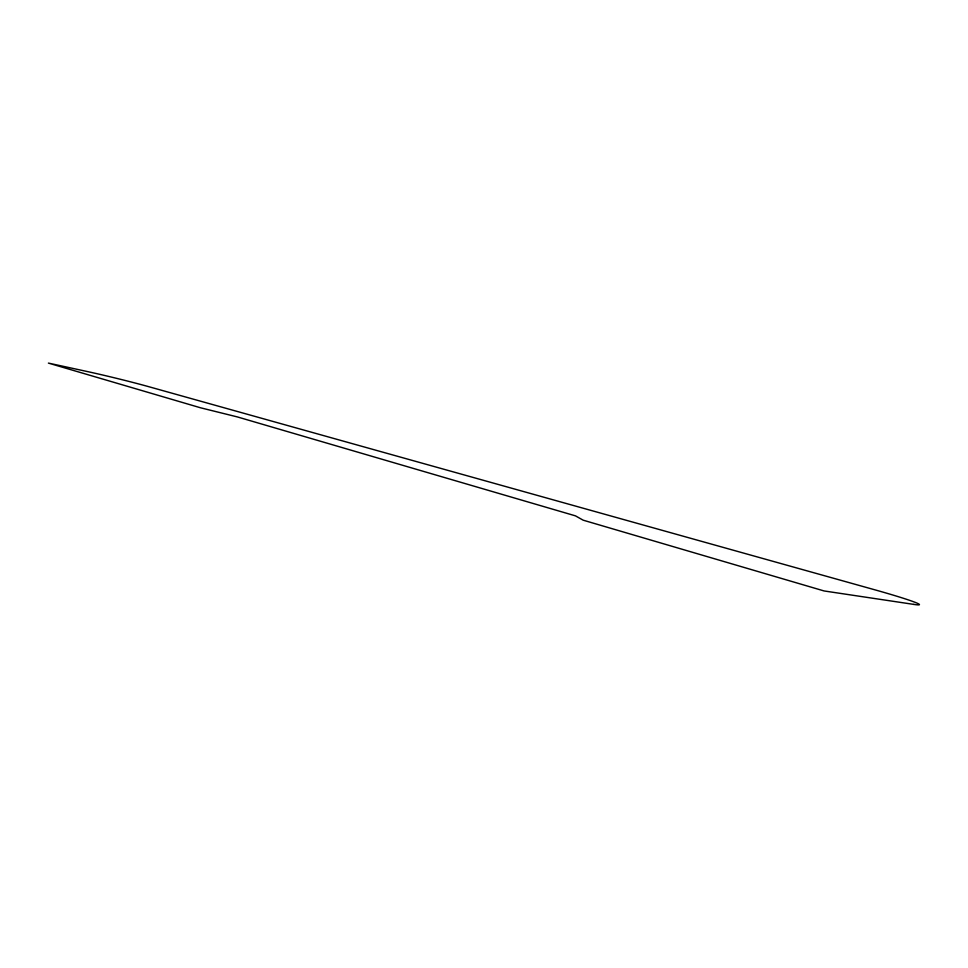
<?xml version="1.0" encoding="UTF-8"?>
<svg xmlns="http://www.w3.org/2000/svg" width="968" height="968" viewBox="0 0 968 968"><rect width="100%" height="100%" fill="white"/><g stroke="black" fill="none" stroke-linecap="round" stroke-linejoin="round"><path stroke-width="1.45" d="M913.889 604.407L824.095 590.952L583.172 520.179L575.464 515.859L237.354 416.918L200.509 407.782L48.4 363.097L86.987 371.47A48.799 1.682 13.7 0 1 148.189 386.534L874.806 589.802A65.013 2.989 14.9 0 1 913.889 604.407"/></g></svg>
